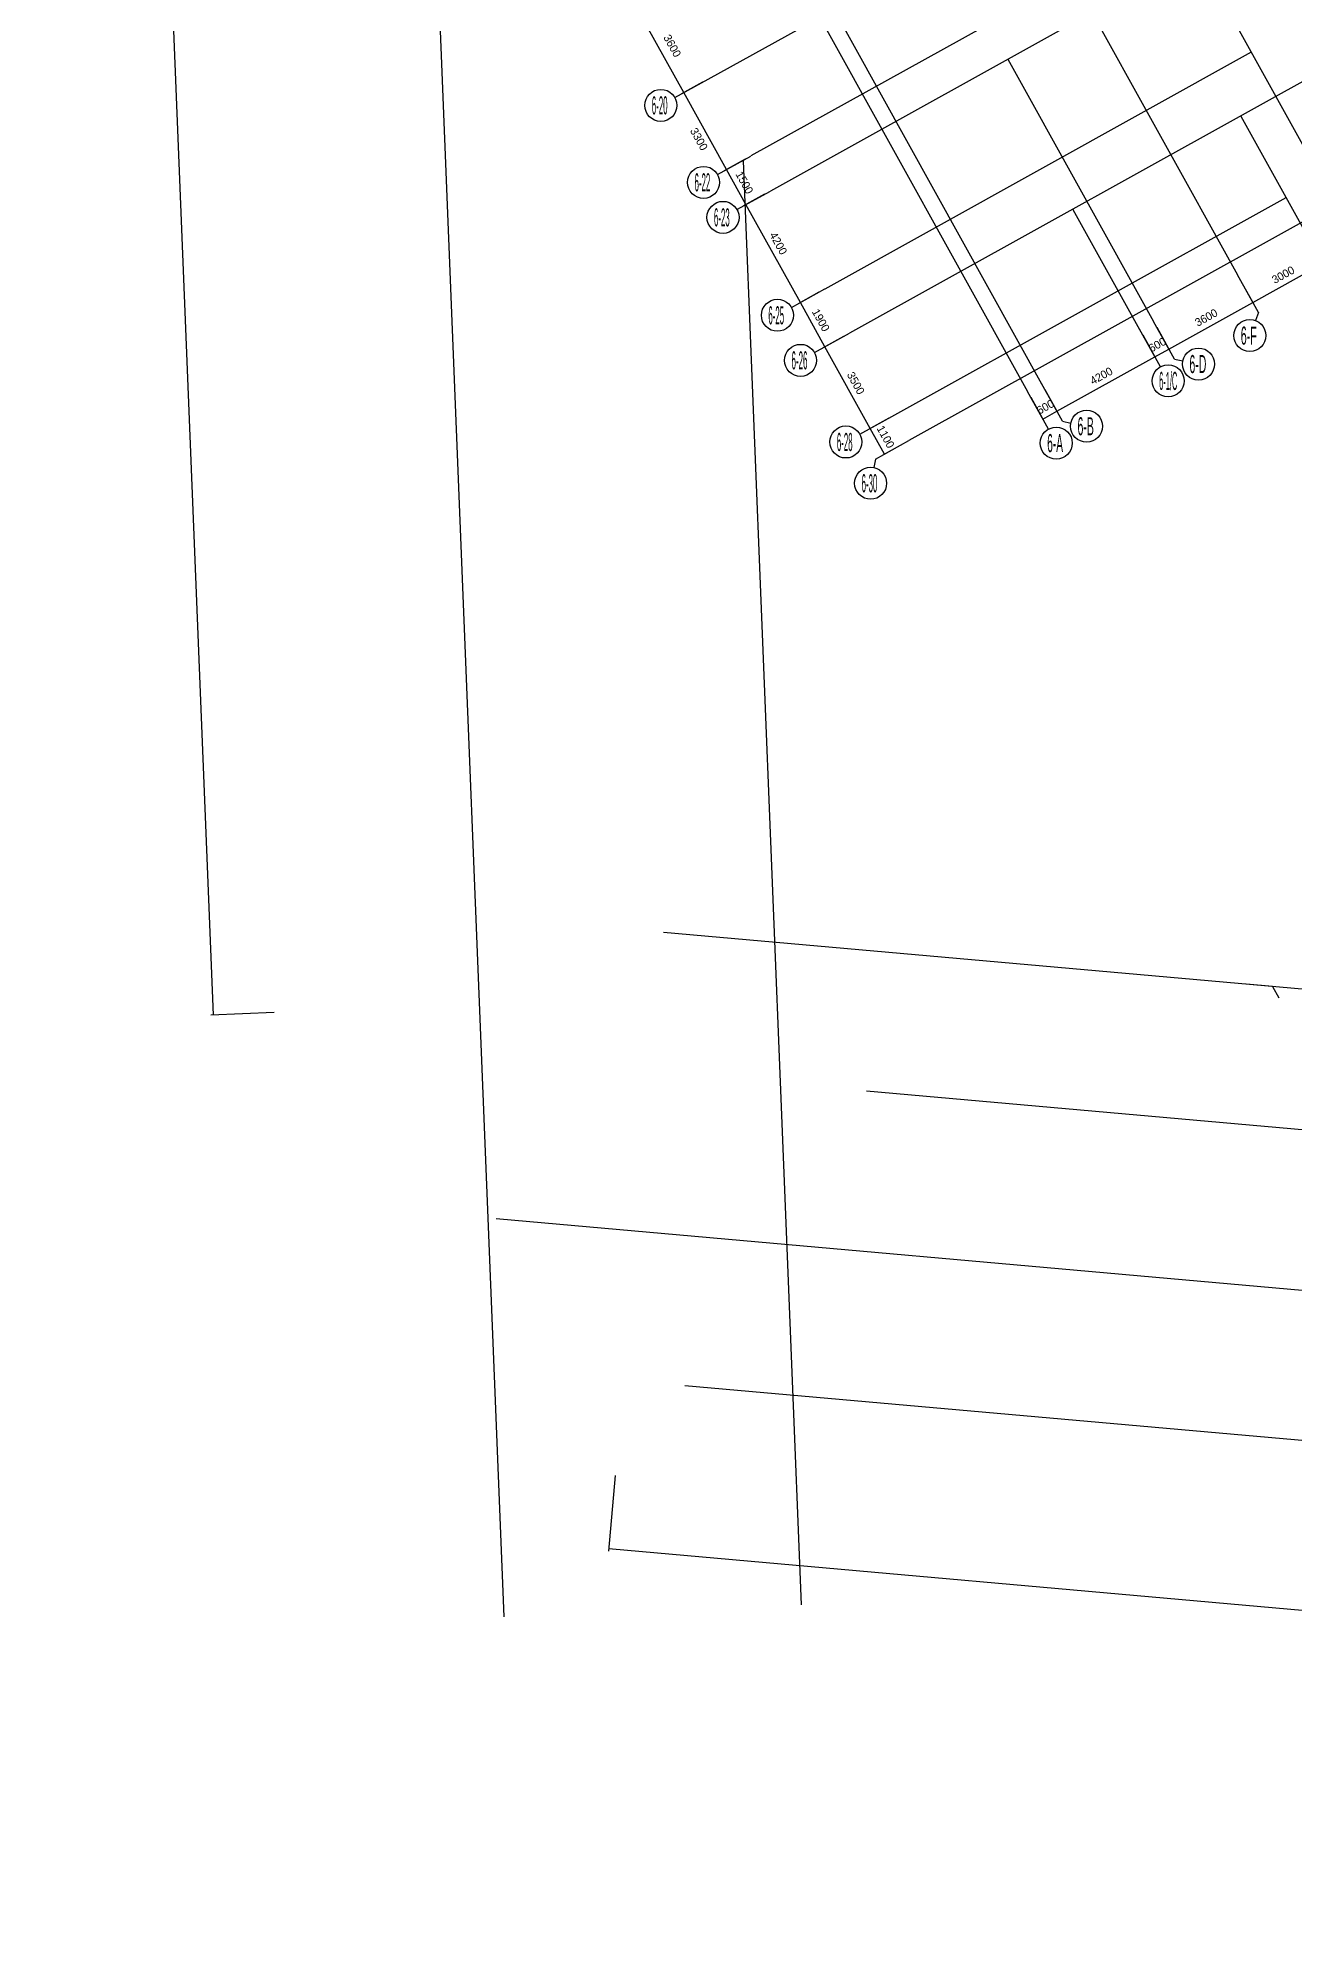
# Model space of a CAD drawing. Extents: x 471867 to 669967, y 35268 to 238913.
# Drawn here: x 471867 to 518983, y 36062 to 107457 of the extents above; entities that cross this region are included whole.
import ezdxf

# ---------------------------------------------------------------- set-up
doc = ezdxf.new("R2010")
doc.units = 0
doc.header["$LTSCALE"] = 100
doc.header["$MEASUREMENT"] = 0
doc.layers.add('DOTE', color=253, linetype='Continuous')
doc.layers.add('L-AXIS', color=3, linetype='Continuous')
doc.styles.add('hztxt2', font='hztxt2')
doc.dimstyles.get("Standard").update_dxf_attribs({"dimtxt": 300, "dimasz": 100, "dimexe": 100, "dimexo": 250, "dimgap": 100, "dimtad": 0, "dimtoh": 1, "dimdec": 0, "dimdsep": 46, "dimcen": 0.09, "dimclrt": 7, "dimadec": 0, "dimazin": 0, "dimtfac": 1, "dimtdec": 4, "dimtofl": 0, "dimtmove": 0, "dimatfit": 3, "dimfxl": 1, "dimtolj": 1, "dimtzin": 0, "dimarcsym": 0})

# ---------------------------------------------------------------- blocks, each defined once
blk = doc.blocks.new('*D167')
at = {"layer": 'L-AXIS', "color": 0, "linetype": 'ByBlock', "lineweight": -2}
for p, q in [((493507, 53583), (493255, 50741)), ((493264, 50840), (658764, 36162)), ((659008, 38905), (658755, 36062))]:
    blk.add_line(p, q, dxfattribs=at)
for points in [[(493264, 50840), (493365, 50848), (493362, 50815)], [(658764, 36162), (658663, 36154), (658666, 36188)]]:
    blk.add_solid(points, dxfattribs=at)
at = {"layer": 'L-AXIS', "color": 7, "linetype": 'Continuous', "lineweight": -2, "insert": (576045, 43850), "char_height": 300, "width": 1101.67, "attachment_point": 5, "rotation": 354.93165, "style": 'hztxt2'}
blk.add_mtext('166150', dxfattribs=at)
blk = doc.blocks.new('*D248')
at = {"layer": 'L-AXIS', "color": 0, "linetype": 'ByBlock', "lineweight": -2}
for p, q in [((474241, 232201), (471867, 232105)), ((478441, 70839), (471967, 232109)), ((480715, 70931), (478341, 70835))]:
    blk.add_line(p, q, dxfattribs=at)
for points in [[(471967, 232109), (471988, 232010), (471954, 232009)], [(478441, 70839), (478420, 70939), (478453, 70940)]]:
    blk.add_solid(points, dxfattribs=at)
at = {"layer": 'L-AXIS', "color": 7, "linetype": 'Continuous', "lineweight": -2, "insert": (475554, 151488), "char_height": 300, "width": 1111.67, "attachment_point": 5, "rotation": 272.29877, "style": 'hztxt2'}
blk.add_mtext('161400', dxfattribs=at)
blk = doc.blocks.new('_AXISO')
blk.add_circle((0, 0), 0.5)
blk = doc.blocks.new('*D414')
at = {"layer": 'L-AXIS', "color": 0, "linetype": 'ByBlock', "lineweight": -2}
for p, q in [((516949, 98368), (517453, 97461)), ((514257, 95801), (517404, 97549)), ((513802, 96620), (514305, 95713))]:
    blk.add_line(p, q, dxfattribs=at)
for points in [[(517404, 97549), (517325, 97485), (517309, 97515)], [(514257, 95801), (514336, 95864), (514352, 95835)]]:
    blk.add_solid(points, dxfattribs=at)
at = {"layer": 'L-AXIS', "color": 7, "linetype": 'Continuous', "lineweight": -2, "insert": (515660, 96981), "char_height": 300, "width": 775, "attachment_point": 5, "rotation": 29.04537, "style": 'hztxt2'}
blk.add_mtext('3600', dxfattribs=at)
blk = doc.blocks.new('*D16')
at = {"layer": 'L-AXIS', "color": 0, "linetype": 'ByBlock', "lineweight": -2}
for p, q in [((513277, 96329), (513781, 95422)), ((510060, 93470), (513732, 95509)), ((509605, 94290), (510109, 93383))]:
    blk.add_line(p, q, dxfattribs=at)
for points in [[(513732, 95509), (513653, 95446), (513637, 95475)], [(510060, 93470), (510140, 93533), (510156, 93504)]]:
    blk.add_solid(points, dxfattribs=at)
at = {"layer": 'L-AXIS', "color": 7, "linetype": 'Continuous', "lineweight": -2, "insert": (511726, 94796), "char_height": 300, "width": 790, "attachment_point": 5, "rotation": 29.04537, "style": 'hztxt2'}
blk.add_mtext('4200', dxfattribs=at)
blk = doc.blocks.new('*D297')
at = {"layer": 'L-AXIS', "color": 0, "linetype": 'ByBlock', "lineweight": -2}
for p, q in [((509605, 94290), (510109, 93383)), ((509081, 93998), (509584, 93092)), ((509536, 93179), (510060, 93470))]:
    blk.add_line(p, q, dxfattribs=at)
for points in [[(509536, 93179), (509615, 93242), (509631, 93213)], [(510060, 93470), (509981, 93407), (509965, 93436)]]:
    blk.add_solid(points, dxfattribs=at)
at = {"layer": 'L-AXIS', "color": 7, "linetype": 'Continuous', "lineweight": -2, "insert": (509628, 93631), "char_height": 300, "width": 556.67, "attachment_point": 5, "rotation": 29.04537, "style": 'hztxt2'}
blk.add_mtext('600', dxfattribs=at)
blk = doc.blocks.new('*D270')
at = {"layer": 'L-AXIS', "color": 0, "linetype": 'ByBlock', "lineweight": -2}
for p, q in [((513802, 96620), (514305, 95713)), ((513277, 96329), (513781, 95422)), ((513732, 95509), (514257, 95801))]:
    blk.add_line(p, q, dxfattribs=at)
for points in [[(514257, 95801), (514177, 95738), (514161, 95767)], [(513732, 95509), (513812, 95573), (513828, 95543)]]:
    blk.add_solid(points, dxfattribs=at)
at = {"layer": 'L-AXIS', "color": 7, "linetype": 'Continuous', "lineweight": -2, "insert": (513825, 95961), "char_height": 300, "width": 556.67, "attachment_point": 5, "rotation": 29.04537, "style": 'hztxt2'}
blk.add_mtext('600', dxfattribs=at)
blk = doc.blocks.new('*D106')
at = {"layer": 'L-AXIS', "color": 0, "linetype": 'ByBlock', "lineweight": -2}
for p, q in [((519572, 99824), (520075, 98918)), ((517404, 97549), (520027, 99005)), ((516949, 98368), (517453, 97461))]:
    blk.add_line(p, q, dxfattribs=at)
for points in [[(520027, 99005), (519947, 98942), (519931, 98971)], [(517404, 97549), (517483, 97612), (517500, 97583)]]:
    blk.add_solid(points, dxfattribs=at)
at = {"layer": 'L-AXIS', "color": 7, "linetype": 'Continuous', "lineweight": -2, "insert": (518545, 98583), "char_height": 300, "width": 780, "attachment_point": 5, "rotation": 29.04537, "style": 'hztxt2'}
blk.add_mtext('3000', dxfattribs=at)
blk = doc.blocks.new('*D234')
at = {"layer": 'L-AXIS', "color": 0, "linetype": 'ByBlock', "lineweight": -2}
for p, q in [((503763, 93211), (502978, 92776)), ((503600, 91863), (503066, 92824)), ((504297, 92250), (503512, 91814))]:
    blk.add_line(p, q, dxfattribs=at)
for points in [[(503066, 92824), (503129, 92745), (503100, 92729)], [(503600, 91863), (503537, 91942), (503566, 91958)]]:
    blk.add_solid(points, dxfattribs=at)
at = {"layer": 'L-AXIS', "color": 7, "linetype": 'Continuous', "lineweight": -2, "insert": (503639, 92513), "char_height": 300, "width": 685, "attachment_point": 5, "rotation": 299.04537, "style": 'hztxt2'}
blk.add_mtext('1100', dxfattribs=at)
blk = doc.blocks.new('*D165')
at = {"layer": 'L-AXIS', "color": 0, "linetype": 'ByBlock', "lineweight": -2}
for p, q in [((496772, 105800), (495987, 105365)), ((497677, 102528), (496074, 105413)), ((498374, 102915), (497589, 102480))]:
    blk.add_line(p, q, dxfattribs=at)
for points in [[(496074, 105413), (496138, 105334), (496108, 105318)], [(497677, 102528), (497614, 102608), (497643, 102624)]]:
    blk.add_solid(points, dxfattribs=at)
at = {"layer": 'L-AXIS', "color": 7, "linetype": 'Continuous', "lineweight": -2, "insert": (496642, 103670), "char_height": 300, "width": 780, "attachment_point": 5, "rotation": 299.04537, "style": 'hztxt2'}
blk.add_mtext('3300', dxfattribs=at)
blk = doc.blocks.new('*D223')
at = {"layer": 'L-AXIS', "color": 0, "linetype": 'ByBlock', "lineweight": -2}
for p, q in [((502064, 96271), (501279, 95835)), ((503066, 92824), (501366, 95884)), ((503763, 93211), (502978, 92776))]:
    blk.add_line(p, q, dxfattribs=at)
for points in [[(501366, 95884), (501430, 95805), (501400, 95788)], [(503066, 92824), (503003, 92904), (503032, 92920)]]:
    blk.add_solid(points, dxfattribs=at)
at = {"layer": 'L-AXIS', "color": 7, "linetype": 'Continuous', "lineweight": -2, "insert": (502522, 94524), "char_height": 300, "width": 780, "attachment_point": 5, "rotation": 299.04537, "style": 'hztxt2'}
blk.add_mtext('3500', dxfattribs=at)
blk = doc.blocks.new('*D74')
at = {"layer": 'L-AXIS', "color": 0, "linetype": 'ByBlock', "lineweight": -2}
for p, q in [((501141, 97932), (500357, 97496)), ((501366, 95884), (500444, 97545)), ((502064, 96271), (501279, 95835))]:
    blk.add_line(p, q, dxfattribs=at)
for points in [[(500444, 97545), (500507, 97466), (500478, 97450)], [(501366, 95884), (501303, 95963), (501332, 95980)]]:
    blk.add_solid(points, dxfattribs=at)
at = {"layer": 'L-AXIS', "color": 7, "linetype": 'Continuous', "lineweight": -2, "insert": (501211, 96884), "char_height": 300, "width": 685, "attachment_point": 5, "rotation": 299.04537, "style": 'hztxt2'}
blk.add_mtext('1900', dxfattribs=at)
blk = doc.blocks.new('*D104')
at = {"layer": 'L-AXIS', "color": 0, "linetype": 'ByBlock', "lineweight": -2}
for p, q in [((499102, 101604), (498317, 101168)), ((500444, 97545), (498405, 101217)), ((501141, 97932), (500357, 97496))]:
    blk.add_line(p, q, dxfattribs=at)
for points in [[(498405, 101217), (498468, 101137), (498439, 101121)], [(500444, 97545), (500381, 97624), (500410, 97641)]]:
    blk.add_solid(points, dxfattribs=at)
at = {"layer": 'L-AXIS', "color": 7, "linetype": 'Continuous', "lineweight": -2, "insert": (499618, 99764), "char_height": 300, "width": 790, "attachment_point": 5, "rotation": 299.04537, "style": 'hztxt2'}
blk.add_mtext('4200', dxfattribs=at)
blk = doc.blocks.new('*D378')
at = {"layer": 'L-AXIS', "color": 0, "linetype": 'ByBlock', "lineweight": -2}
for p, q in [((498374, 102915), (497589, 102480)), ((498405, 101217), (497677, 102528)), ((499102, 101604), (498317, 101168))]:
    blk.add_line(p, q, dxfattribs=at)
for points in [[(497677, 102528), (497740, 102449), (497711, 102433)], [(498405, 101217), (498342, 101296), (498371, 101312)]]:
    blk.add_solid(points, dxfattribs=at)
at = {"layer": 'L-AXIS', "color": 7, "linetype": 'Continuous', "lineweight": -2, "insert": (498347, 102042), "char_height": 300, "width": 690, "attachment_point": 5, "rotation": 299.04537, "style": 'hztxt2'}
blk.add_mtext('1500', dxfattribs=at)
blk = doc.blocks.new('*D59')
at = {"layer": 'L-AXIS', "color": 0, "linetype": 'ByBlock', "lineweight": -2}
for p, q in [((495024, 108948), (494239, 108512)), ((496074, 105413), (494327, 108560)), ((496772, 105800), (495987, 105365))]:
    blk.add_line(p, q, dxfattribs=at)
for points in [[(494327, 108560), (494390, 108481), (494361, 108465)], [(496074, 105413), (496011, 105492), (496041, 105509)]]:
    blk.add_solid(points, dxfattribs=at)
at = {"layer": 'L-AXIS', "color": 7, "linetype": 'Continuous', "lineweight": -2, "insert": (495642, 107167), "char_height": 300, "width": 775, "attachment_point": 5, "rotation": 299.04537, "style": 'hztxt2'}
blk.add_mtext('3600', dxfattribs=at)

msp = doc.modelspace()

# ---------------------------------------------------------------- linework, layer by layer
at = {"layer": 'DOTE'}
for p, q in [((481860.1, 234317.6), (489328.1, 48282.5)), ((505982.4, 127384), (520761.7, 100771.3)), ((502049.7, 125196.8), (516832.5, 98577.7)), ((497033.9, 116927), (509488.9, 94499.5)), ((523339.4, 115064.1), (499320.8, 101725.4)), ((526300.9, 109731.2), (502282.3, 96392.6)), ((496990.4, 105921.8), (502481.6, 108971.3)), ((508021.3, 108264.7), (498590.6, 103040.2)), ((501175.5, 108233.4), (508959.5, 94217)), ((517343.2, 106926.9), (501366.6, 98041.5)), ((508225.2, 106661.7), (513685.2, 96829.9)), ((528534.2, 105709.7), (504515.6, 92371.1)), ((516954.7, 104536.8), (519455.2, 100034.2)), ((498296.1, 102861.5), (500469.1, 48729.7)), ((503981.6, 93332.8), (518652.3, 101480.1)), ((510662.4, 101037.3), (513160.7, 96538.6)), ((598855.8, 64751.1), (495312.2, 73934.5)), ((662839, 53805.8), (502916.7, 67989.4)), ((662308.9, 47829.2), (489036.8, 63196.9)), ((661814.2, 42251.1), (496111.9, 56947.4))]:
    msp.add_line(p, q, dxfattribs=at)
at = {"layer": 'L-AXIS'}
for p, q in [((495737.6, 105226), (496990.4, 105921.8)), ((497339.7, 102341.1), (498592.5, 103036.8)), ((498068, 101029.7), (499320.8, 101725.4)), ((517613.4, 97171.5), (516827.6, 98586.5)), ((500107.1, 97357.9), (501359.9, 98053.7)), ((517613.4, 97171.5), (517501.5, 96869.7)), ((500976.8, 95667.6), (502282.3, 96392.6)), ((513941.6, 95132.4), (513155.8, 96547.4)), ((514466.2, 95423.7), (513680.4, 96838.7)), ((514466.2, 95423.7), (514781.6, 95359.2)), ((510269.9, 93093.3), (509484, 94508.3)), ((509745.3, 92802), (508959.5, 94217)), ((502676, 92607.8), (503981.6, 93332.8)), ((510269.9, 93093.3), (510585.3, 93028.8)), ((503262.8, 91675.4), (504515.6, 92371.1)), ((503262.8, 91675.4), (503198.3, 91360)), ((518145.9, 71909.3), (517166.1, 71996.2)), ((518145.9, 71909.3), (518376.6, 71486.5))]:
    msp.add_line(p, q, dxfattribs=at)

# ---------------------------------------------------------------- block references
ref = msp.add_blockref('_AXISO', (495213, 104934.7), dxfattribs=dict(at, xscale=1199.999999999997, yscale=1200, rotation=359.999645787379))
ref.add_attrib('A', '6-20', (494873.6, 104595.3), dxfattribs={"height": 678.82, "style": 'hztxt2', "width": 0.325})
ref = msp.add_blockref('_AXISO', (496815.2, 102049.8), dxfattribs=dict(at, xscale=1199.999999999997, yscale=1200, rotation=359.999645787379))
ref.add_attrib('A', '6-22', (496475.8, 101710.4), dxfattribs={"height": 678.82, "style": 'hztxt2', "width": 0.325})
ref = msp.add_blockref('_AXISO', (497543.4, 100738.4), dxfattribs=dict(at, xscale=1199.999999999997, yscale=1200, rotation=359.999645787379))
ref.add_attrib('A', '6-23', (497204, 100399), dxfattribs={"height": 678.82, "style": 'hztxt2', "width": 0.325})
ref = msp.add_blockref('_AXISO', (499582.5, 97066.6), dxfattribs=dict(at, xscale=1199.999999999997, yscale=1200, rotation=359.999645787379))
ref.add_attrib('A', '6-25', (499243.1, 96727.2), dxfattribs={"height": 678.82, "style": 'hztxt2', "width": 0.325})
ref = msp.add_blockref('_AXISO', (517292.8, 96307.1), dxfattribs=dict(at, xscale=1199.999999999997, yscale=1200, rotation=359.999645787379))
ref.add_attrib('A', '6-F', (516953.4, 95967.7), dxfattribs={"height": 678.82, "style": 'hztxt2', "width": 0.440678})
ref = msp.add_blockref('_AXISO', (500451, 95378.6), dxfattribs=dict(at, xscale=1199.999999999997, yscale=1200, rotation=359.999645787379))
ref.add_attrib('A', '6-26', (500111.6, 95039.2), dxfattribs={"height": 678.82, "style": 'hztxt2', "width": 0.329114})
ref = msp.add_blockref('_AXISO', (515369.4, 95239), dxfattribs=dict(at, xscale=1199.999999999997, yscale=1200, rotation=359.999645787379))
ref.add_attrib('A', '6-D', (515030, 94899.6), dxfattribs={"height": 678.82, "style": 'hztxt2', "width": 0.433333})
ref = msp.add_blockref('_AXISO', (514232.9, 94607.9), dxfattribs=dict(at, xscale=1199.999999999997, yscale=1200, rotation=359.999645787379))
ref.add_attrib('A', '6-1/C', (513893.5, 94268.4), dxfattribs={"height": 678.82, "style": 'hztxt2', "width": 0.257426})
ref = msp.add_blockref('_AXISO', (502150.2, 92318.7), dxfattribs=dict(at, xscale=1199.999999999997, yscale=1200, rotation=359.999645787379))
ref.add_attrib('A', '6-28', (501810.8, 91979.3), dxfattribs={"height": 678.82, "style": 'hztxt2', "width": 0.325})
ref = msp.add_blockref('_AXISO', (510036.6, 92277.4), dxfattribs=dict(at, xscale=1199.999999999997, yscale=1200, rotation=359.999645787379))
ref.add_attrib('A', '6-A', (509697.2, 91938), dxfattribs={"height": 678.82, "style": 'hztxt2', "width": 0.419355})
ref = msp.add_blockref('_AXISO', (511173.1, 92908.6), dxfattribs=dict(at, xscale=1199.999999999997, yscale=1200, rotation=359.999645787379))
ref.add_attrib('A', '6-B', (510833.7, 92569.2), dxfattribs={"height": 678.82, "style": 'hztxt2', "width": 0.433333})
ref = msp.add_blockref('_AXISO', (503078.2, 90772.1), dxfattribs=dict(at, xscale=1199.999999999997, yscale=1200, rotation=359.999645787379))
ref.add_attrib('A', '6-30', (502738.7, 90432.7), dxfattribs={"height": 678.82, "style": 'hztxt2', "width": 0.325})

# ---------------------------------------------------------------- dimensions: what is measured, and where the dimension line sits
for base, p1, p2, angle, picture, middle in [((471967, 232109.5), (480965.1, 70940.7), (474491.3, 232210.8), 92.298773, '*D248', (475553.6, 151488.5)), ((494326.7, 108560.4), (496990.4, 105921.8), (495242.5, 109069), 119.045374, '*D59', (495641.5, 107167)), ((496074.5, 105413.2), (498592.5, 103036.8), (496990.4, 105921.8), 119.045374, '*D165', (496642.4, 103669.6)), ((497676.7, 102528.2), (499320.8, 101725.4), (498592.5, 103036.8), 119.045374, '*D378', (498346.8, 102042.4)), ((498404.9, 101216.8), (501359.9, 98053.7), (499320.8, 101725.4), 119.045374, '*D104', (499617.6, 99764.5)), ((520026.7, 99005.1), (516827.6, 98586.5), (519450.3, 100043), 29.045374, '*D106', (518545.5, 98582.8)), ((517404, 97548.6), (513680.4, 96838.7), (516827.6, 98586.5), 29.045374, '*D414', (515660.5, 96980.7)), ((500444, 97545), (502282.3, 96392.6), (501359.9, 98053.7), 119.045374, '*D74', (501211.2, 96884.4)), ((501366.5, 95884), (503981.6, 93332.8), (502282.3, 96392.6), 119.045374, '*D223', (502522.1, 94524)), ((513732.2, 95509.5), (509484, 94508.3), (513155.8, 96547.4), 29.045374, '*D16', (511726.4, 94795.9)), ((514256.8, 95800.8), (513155.8, 96547.4), (513680.4, 96838.7), 29.045374, '*D270', (513824.6, 95961.1)), ((510060.5, 93470.4), (508959.5, 94217), (509484, 94508.3), 29.045374, '*D297', (509628.3, 93630.7)), ((503065.7, 92824.2), (504515.6, 92371.1), (503981.6, 93332.8), 119.045374, '*D234', (503638.7, 92513.3)), ((658764.3, 36162.1), (493529.3, 53831.9), (659029.6, 39153.6), 354.931646, '*D167', (576045.1, 43849.9))]:
    dim = msp.add_linear_dim(base=base, p1=p1, p2=p2, angle=angle, dimstyle='Standard', dxfattribs=at)
    dim.commit()
    dim.dimension.update_dxf_attribs({"geometry": picture, "text_midpoint": middle})

doc.saveas('drawing.dxf')
